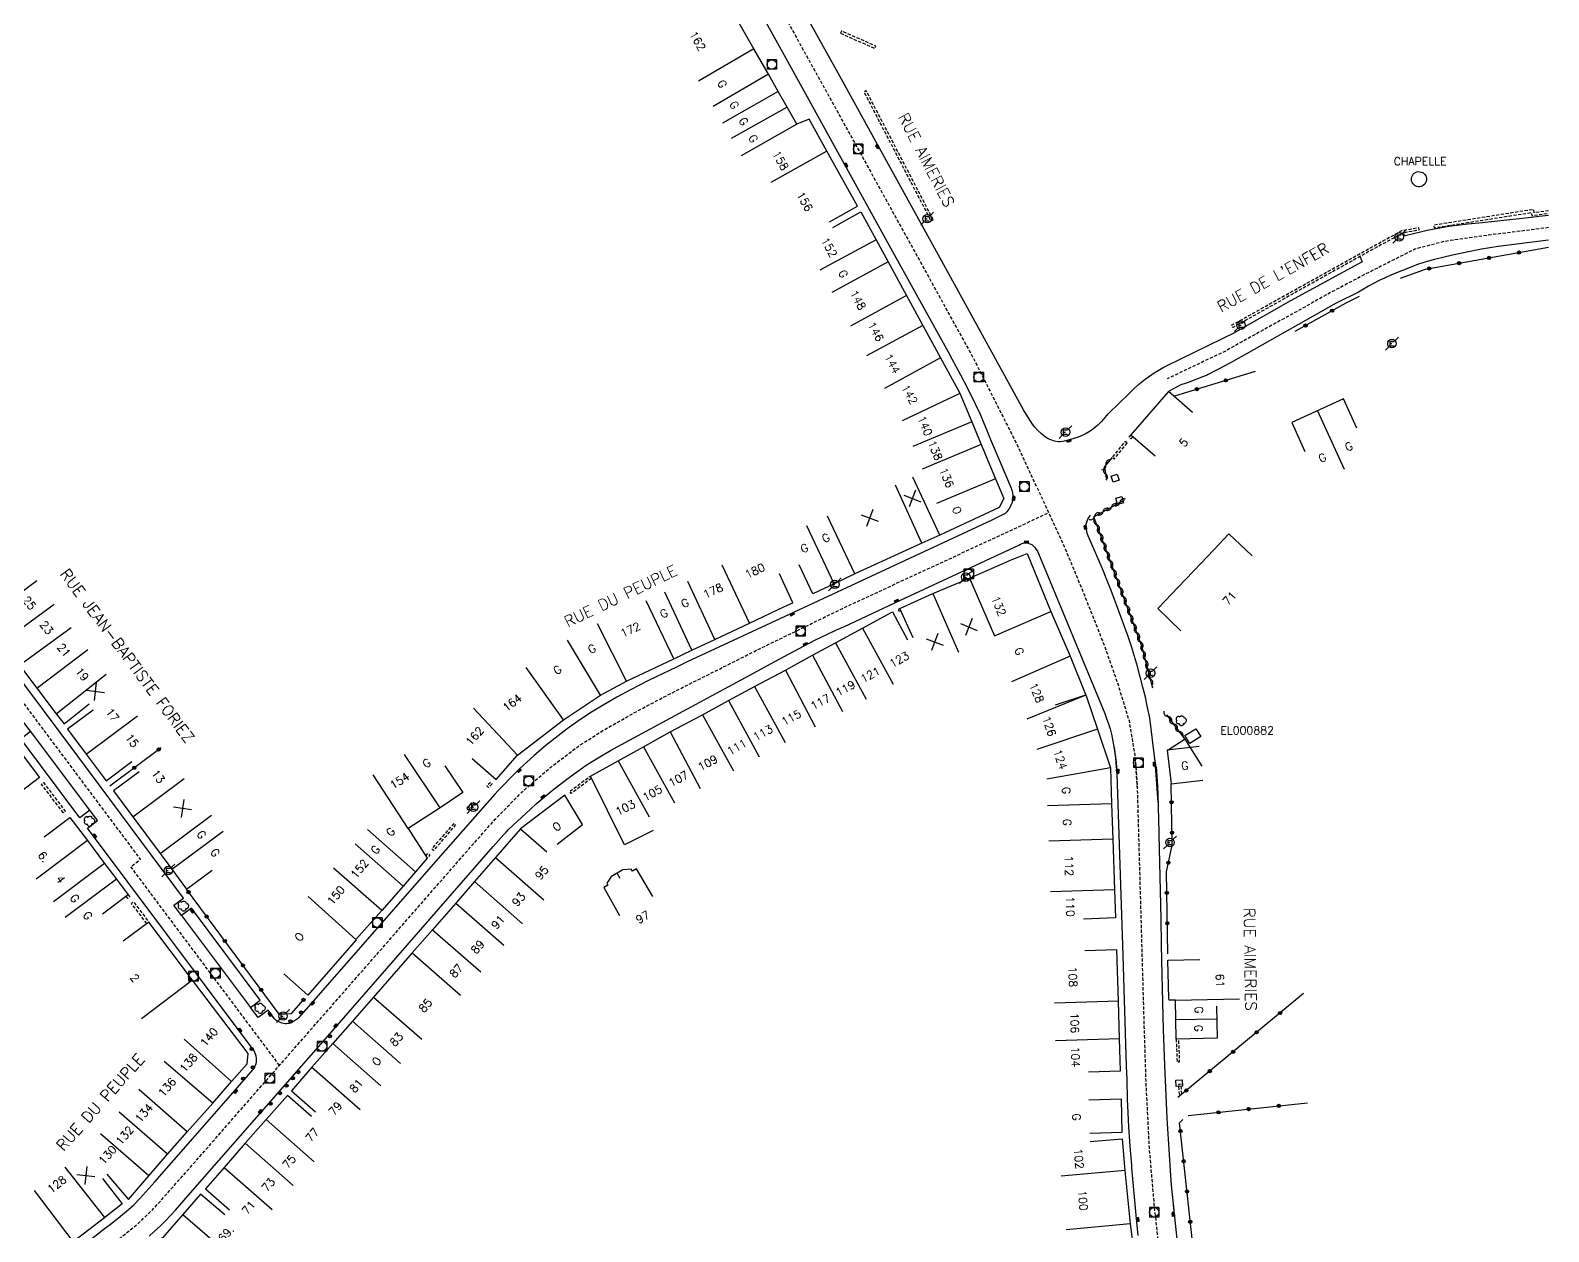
# Model space of a CAD drawing. Header units: millimetres. Extents: x 108000 to 109000, y 121000 to 122000.
# Drawn here: x 108762.9 to 109000, y 121273.5 to 121461.1 of the extents above; entities that cross this region are included whole.
import ezdxf
from ezdxf.enums import TextEntityAlignment as Align

# ---------------------------------------------------------------- set-up
doc = ezdxf.new("R2010")
doc.units = ezdxf.units.MM
doc.linetypes.add('DASHED', pattern=[0.75, 0.5, -0.25])
doc.layers.get('0').update_dxf_attribs({"linetype": 'CONTINUOUS'})
for name, color, linetype in [('W0001', 6, 'DASHED'), ('W0008', 7, 'CONTINUOUS'), ('W0100', 7, 'CONTINUOUS'), ('W0112', 1, 'DASHED'), ('W0300', 7, 'CONTINUOUS'), ('W0310', 3, 'CONTINUOUS'), ('W0322', 7, 'CONTINUOUS'), ('W0400', 7, 'CONTINUOUS'), ('W0420', 7, 'CONTINUOUS'), ('W0471', 7, 'CONTINUOUS'), ('W0984', 7, 'CONTINUOUS'), ('W0989', 7, 'CONTINUOUS'), ('W0991', 7, 'CONTINUOUS'), ('W1102', 7, 'CONTINUOUS')]:
    doc.layers.add(name, color=color, linetype=linetype)
doc.styles.get("Standard").update_dxf_attribs({"font": 'romans.shx', "width": 0.85})

# ---------------------------------------------------------------- blocks, each defined once
blk = doc.blocks.new('t310o')
at = {"color": 0, "linetype": 'Continuous'}
for centre, start, end in [((-0.5, 0.38), 216.8699, 323.1304), ((0.5, -0.37), 36.8699, 143.1303)]:
    blk.add_arc(centre, 0.625, start, end, dxfattribs=at)
blk = doc.blocks.new('T400')
for p, q in [((-0.15, 0.3), (0.15, 0.3)), ((-0.15, -0.25), (-0.15, 0.3)), ((-0.15, 0.15), (0.15, 0.15)), ((-0.15, 0), (0.15, 0)), ((0.15, 0.3), (0.15, -0.25)), ((-0.15, -0.15), (0.15, -0.15)), ((-0.15, -0.25), (-0.15, -0.3)), ((-0.15, -0.3), (0.15, -0.3)), ((0.15, -0.3), (0.15, -0.25))]:
    blk.add_line(p, q)
blk = doc.blocks.new('T420')
for p, q in [((0.75, 0.75), (-0.75, 0.75)), ((-0.75, 0.75), (-0.75, -0.75)), ((0.75, 0.75), (0.75, -0.75)), ((0.75, -0.75), (-0.75, -0.75))]:
    blk.add_line(p, q)
blk.add_ellipse((0, 0), major_axis=(-0.53, 0.53), ratio=1, start_param=3.926991, end_param=10.210176)
blk = doc.blocks.new('t112o')
at = {"color": 0, "linetype": 'Continuous'}
for p, q in [((-0.5, 0.5), (0.5, 0.5)), ((-0.5, -0.5), (-0.5, 0.5)), ((0.5, 0.5), (0.5, -0.5)), ((0.5, -0.5), (-0.5, -0.5))]:
    blk.add_line(p, q, dxfattribs=at)
blk = doc.blocks.new('T471')
for p, q in [((-0.333334, 0.333334), (-0.333334, -0.333334)), ((-0.333334, 0.333334), (0.333334, 0.333334)), ((-0.333334, 0), (0, 0)), ((0.500001, 0.500001), (1.000002, 1.000002)), ((-0.500001, -0.500001), (-1.000002, -1.000002)), ((-0.333334, -0.333334), (0.333334, -0.333334))]:
    blk.add_line(p, q)
blk.add_ellipse((0, 0), major_axis=(0.471405, 0.471405), ratio=1, start_param=5.4977871438, end_param=11.780972451)
blk = doc.blocks.new('T300')
for p, q in [((-0.8, 0.51), (-0.86, 0.34)), ((-0.86, 0.34), (-0.86, 0.17)), ((-0.86, 0.17), (-0.74, 0.06)), ((-0.69, 0.63), (-0.8, 0.51)), ((-0.8, -0.06), (-0.74, 0.06)), ((-0.74, 0.06), (-0.69, 0.11)), ((-0.57, 0.69), (-0.69, 0.63)), ((-0.46, 0.69), (-0.57, 0.69)), ((-0.29, 0.63), (-0.46, 0.69)), ((-0.29, 0.63), (-0.17, 0.74)), ((-0.23, 0.57), (-0.29, 0.63)), ((-0.17, 0.74), (-0.06, 0.8)), ((-0.06, 0.8), (0.06, 0.8)), ((0.06, 0.8), (0.23, 0.74)), ((0.23, 0.74), (0.34, 0.63)), ((0.34, 0.63), (0.4, 0.51)), ((0.46, 0.46), (0.34, 0.46)), ((0.4, 0.51), (0.4, 0.46)), ((0.57, 0.4), (0.46, 0.46)), ((0.57, 0.4), (0.69, 0.29)), ((0.69, 0.29), (0.74, 0.17)), ((0.74, 0.06), (0.69, -0.17)), ((0.74, 0.17), (0.74, 0.06)), ((-0.8, -0.17), (-0.8, -0.06)), ((-0.8, -0.23), (-0.8, -0.17)), ((-0.74, -0.34), (-0.8, -0.23)), ((-0.69, -0.4), (-0.74, -0.34)), ((-0.51, -0.46), (-0.69, -0.4)), ((-0.4, -0.46), (-0.51, -0.46)), ((-0.4, -0.46), (-0.34, -0.46)), ((-0.34, -0.46), (-0.34, -0.4)), ((-0.34, -0.51), (-0.34, -0.46)), ((-0.29, -0.63), (-0.34, -0.51)), ((-0.17, -0.74), (-0.29, -0.63)), ((-0.06, -0.8), (-0.17, -0.74)), ((0.06, -0.8), (-0.06, -0.8)), ((0.17, -0.74), (0.06, -0.8)), ((0.23, -0.69), (0.17, -0.74)), ((0.29, -0.46), (0.23, -0.46)), ((0.29, -0.63), (0.23, -0.69)), ((0.46, -0.4), (0.29, -0.46)), ((0.34, -0.51), (0.29, -0.63)), ((0.34, -0.51), (0.34, -0.46)), ((0.57, -0.34), (0.46, -0.4)), ((0.63, -0.29), (0.57, -0.34)), ((0.69, -0.17), (0.63, -0.29))]:
    blk.add_line(p, q)
blk = doc.blocks.new('t322o')
at = {"color": 0, "linetype": 'Continuous'}
for radius in [0.25, 0.15]:
    blk.add_circle((0, 0), radius, dxfattribs=at)
blk = doc.blocks.new('t991o')
at = {"color": 0, "linetype": 'Continuous'}
for p, q in [((-1, 1), (1, -1)), ((-1, -1), (1, 1))]:
    blk.add_line(p, q, dxfattribs=at)

msp = doc.modelspace()

# ---------------------------------------------------------------- linework, layer by layer
at = {"layer": 'W0001', "flags": 128}
for points in [[(108783.69, 121611.72), (108791.44, 121601.04), (108799.72, 121589.61), (108809.53, 121576.08), (108818.88, 121563.14), (108826.27, 121552.76), (108836.01, 121538.62), (108843.36, 121527.47), (108849.64, 121517.49), (108857.52, 121504.52), (108866.14, 121489.53), (108877.65, 121468.81), (108887.23, 121451.54), (108895.71, 121436.16), (108903.72, 121421.64), (108910.05, 121410.14), (108916.91, 121396.6), (108924.14, 121381.01), (108926.54, 121375.3), (108929.19, 121368.69), (108930.6, 121365.09), (108932.71, 121359.11), (108934.47, 121353.34), (108935.39, 121347.83), (108935.79, 121342.81)], [(108801.81, 121299.5), (108778.59, 121330.52), (108780.11, 121331.68), (108756.39, 121363.39), (108754.85, 121362.25), (108736.66, 121386.54), (108731.03, 121394.93), (108725.16, 121402.75), (108698.84, 121453.66), (108700.55, 121454.53), (108686.04, 121482.71)], [(109000, 121430.33), (108997.85, 121430.06), (108989.57, 121429.02), (108983.68, 121428.16), (108979.13, 121426.98), (108971.39, 121423.08), (108966.06, 121420.24), (108959.75, 121416.73), (108949.52, 121411.05), (108940.42, 121406.72)], [(108769.67, 121266.86), (108776.76, 121272.4), (108779.84, 121274.89), (108781.99, 121276.95), (108786.06, 121281.51), (108790.79, 121286.9), (108798.13, 121295.3), (108809.85, 121308.66), (108830.54, 121332.32), (108835.49, 121337.94), (108839.7, 121342.22), (108844.09, 121346.01), (108848.69, 121349.5), (108852.54, 121351.93), (108858, 121355.01), (108863.57, 121357.92), (108876.65, 121364.49), (108889.62, 121370.81), (108921.92, 121385.8)], [(108936.27, 121116.5), (108952.68, 121134.19), (108954.92, 121138.1), (108956.13, 121141.97), (108956.52, 121146.84), (108956.11, 121151.29), (108948.17, 121205.93), (108945.52, 121224.03), (108942.52, 121244.59), (108939.64, 121266.53), (108938.42, 121277.76), (108937.66, 121286.62), (108937.16, 121296.33), (108936.86, 121305.47), (108935.81, 121342.5), (108935.45, 121347.64)]]:
    msp.add_lwpolyline(points, dxfattribs=at)
at = {"layer": 'W0008', "flags": 128}
for points in [[(108931.23, 121401.31), (108930.72, 121400.66), (108930.18, 121400.04), (108929.59, 121399.47), (108928.96, 121398.94), (108928.39, 121398.53), (108927.79, 121398.17), (108927.17, 121397.87), (108926.52, 121397.61), (108925.32, 121397.24), (108924.11, 121396.92), (108923.76, 121396.87), (108923.41, 121396.89), (108922.83, 121396.99), (108922.26, 121397.17), (108921.82, 121397.37), (108921.41, 121397.63), (108920.78, 121398.14), (108920.19, 121398.69), (108919.78, 121399.15), (108919.41, 121399.64), (108918.42, 121401.19), (108918.01, 121401.88), (108907.23, 121421.48), (108894.93, 121443.78), (108889.55, 121453.53), (108868.61, 121491.26)], [(108867.99, 121480.08), (108880.88, 121456.82), (108897.81, 121426.16), (108906.21, 121410.94), (108906.79, 121409.86), (108908.15, 121407.33), (108909.28, 121405.15), (108910.44, 121402.81), (108911.2, 121401.18), (108911.69, 121400.07), (108912.31, 121398.55), (108912.85, 121397.23), (108915.97, 121389.91), (108916.08, 121389.63), (108916.16, 121389.34), (108916.26, 121388.9), (108916.33, 121388.45), (108916.35, 121388.1), (108916.31, 121387.75), (108916.17, 121387.29), (108915.98, 121386.85), (108915.7, 121386.38), (108915.37, 121385.95), (108915.12, 121385.71), (108914.82, 121385.52), (108913.88, 121385.05), (108913.05, 121384.66), (108910.72, 121383.57), (108881.4, 121369.9), (108865.47, 121362.5), (108863.79, 121361.71), (108859.43, 121359.61), (108858.01, 121358.9), (108856.61, 121358.16), (108854.48, 121356.98), (108852.37, 121355.76), (108850.52, 121354.64), (108848.72, 121353.44), (108846.75, 121352.04), (108844.84, 121350.58), (108843.16, 121349.23), (108841.52, 121347.85), (108840.42, 121346.87), (108839.35, 121345.86), (108837.98, 121344.5), (108836.62, 121343.12), (108836.02, 121342.5), (108835.45, 121341.86), (108826.56, 121331.78), (108807.06, 121309.52), (108804.75, 121306.92), (108804.62, 121306.78), (108804.47, 121306.66), (108804.16, 121306.45), (108803.84, 121306.24), (108803.67, 121306.16), (108803.49, 121306.09), (108803.31, 121306.04), (108803.12, 121306.01), (108802.9, 121306), (108802.67, 121306), (108802.45, 121306.03), (108802.24, 121306.08), (108801.82, 121306.22), (108801.43, 121306.41), (108801.21, 121306.56), (108801.04, 121306.75), (108800.04, 121308.11), (108798.49, 121306.96), (108797.3, 121308.55), (108798.8, 121309.69), (108788.06, 121324.04), (108786.51, 121322.89), (108785.33, 121324.5), (108786.84, 121325.63), (108770.32, 121347.77), (108751.1, 121373.46)], [(109000, 121432.24), (108998.49, 121432.07), (108997.31, 121431.94), (108989.63, 121431.09), (108989.12, 121431.03), (108987.36, 121430.85), (108986.13, 121430.71), (108984.81, 121430.56), (108984.7, 121430.54), (108981.84, 121430.03), (108981.02, 121429.87), (108980.2, 121429.69), (108977.59, 121429.03), (108977.24, 121429.49)], [(109000, 121428.4), (108992.12, 121427.37), (108990.81, 121427.18), (108989.5, 121426.95), (108987.24, 121426.51), (108984.99, 121426.04), (108983.49, 121425.69), (108981.99, 121425.31), (108980.68, 121424.93), (108979.38, 121424.51), (108978.88, 121424.33), (108975.47, 121422.96), (108974.45, 121422.51), (108973.44, 121422.02), (108971.87, 121421.17), (108970.33, 121420.27)], [(108970.49, 121425.81), (108970.9, 121424.99), (108959.69, 121418.88), (108951.09, 121414.02)], [(108970.29, 121420.25), (108966.82, 121418.55), (108952.82, 121410.61), (108950.69, 121409.43), (108949.41, 121408.75), (108946.75, 121407.35), (108946.56, 121407.25), (108946.12, 121407.06), (108943.73, 121406.14), (108943.42, 121406.03), (108942.54, 121405.77), (108940.62, 121404.73)], [(108931.25, 121401.28), (108934.51, 121404.43), (108935.22, 121405.15), (108935.95, 121405.84), (108936.45, 121406.27), (108936.98, 121406.66), (108938.57, 121407.78), (108938.74, 121407.89), (108939.78, 121408.48), (108940.42, 121408.8), (108951.09, 121414)], [(108939.01, 121340.6), (108938.58, 121346.94), (108938.16, 121350.35), (108937.71, 121353.76), (108937.37, 121355.37), (108937.02, 121356.98), (108936.64, 121358.58), (108936.23, 121360.18), (108935.8, 121361.77), (108935.34, 121363.35), (108934.86, 121364.93), (108934.36, 121366.49), (108934.36, 121366.49), (108932.89, 121370.42), (108931.66, 121373.66), (108931, 121375.35), (108930.32, 121377.03), (108927.95, 121382.56), (108927.75, 121383.84), (108928.04, 121384.78), (108928.44, 121385.44)], [(108781.44, 121272.81), (108782.31, 121273.58), (108783.16, 121274.38), (108783.99, 121275.21), (108784.79, 121276.04), (108785.57, 121276.9), (108787.61, 121279.23), (108789, 121280.82), (108798.64, 121291.84), (108810.09, 121304.88), (108835.19, 121333.66), (108835.99, 121334.62), (108836.82, 121335.56), (108837.18, 121335.94), (108837.55, 121336.31), (108840.98, 121339.53), (108841.88, 121340.34), (108843.12, 121341.38), (108844.37, 121342.41), (108845.51, 121343.3), (108846.66, 121344.17), (108848.18, 121345.28), (108849.72, 121346.36), (108850.62, 121346.95), (108851.55, 121347.51), (108853.51, 121348.65), (108854.56, 121349.23), (108876.48, 121361.13), (108878.46, 121362.2), (108882.09, 121364.15), (108883.75, 121365.03), (108885.41, 121365.89), (108886.39, 121366.38), (108887.39, 121366.86), (108888.79, 121367.5), (108890.02, 121368.06), (108898.76, 121372.15), (108917.25, 121380.73), (108917.51, 121380.9), (108917.79, 121381.02), (108918.09, 121381.09), (108918.4, 121381.1), (108918.71, 121381.06), (108919, 121380.97), (108919.27, 121380.82), (108919.51, 121380.63), (108919.76, 121380.37), (108919.98, 121380.09), (108920.16, 121379.78), (108920.32, 121379.46), (108930.68, 121354.45), (108930.98, 121353.66), (108931.26, 121352.86), (108931.52, 121352.05), (108931.76, 121351.23), (108931.87, 121350.39), (108932.06, 121349.57), (108932.33, 121347.9), (108932.45, 121346.89), (108932.57, 121345.03)], [(108767.96, 121268.9), (108774.66, 121274.12), (108775.35, 121274.66), (108776.98, 121275.94), (108778.24, 121276.97), (108779.05, 121277.71), (108779.99, 121278.69), (108782.35, 121281.33), (108794.57, 121295.24), (108797.64, 121298.81), (108797.83, 121299.06), (108797.98, 121299.33), (108798.11, 121299.65), (108798.19, 121299.99), (108798.23, 121300.29), (108798.22, 121300.6), (108798.16, 121300.93), (108798.06, 121301.24), (108797.83, 121301.78), (108797.73, 121301.94), (108796.61, 121303.42), (108771.84, 121336.54), (108773.39, 121337.72), (108772.2, 121339.34), (108770.6, 121338.17), (108761.41, 121350.52), (108762.92, 121351.67), (108761.69, 121353.31)], [(108772.2, 121339.34), (108762.92, 121351.67)], [(108935.91, 121272.95), (108935.6, 121276.08), (108934.92, 121283.51), (108934.89, 121283.89), (108934.65, 121286.9), (108934.45, 121289.91), (108934.34, 121292.08), (108934.25, 121294.24), (108934.17, 121297.26), (108934.1, 121299.36), (108933.54, 121316.66), (108932.6, 121345.04), (108932.6, 121345.1), (108932.49, 121346.76), (108932.4, 121347.64), (108932.2, 121349.13)], [(108938.7, 121346.16), (108938.91, 121343.09), (108938.97, 121341.83), (108939.14, 121335.87), (108939.14, 121335.57), (108939.44, 121322.39), (108939.51, 121318.32), (108939.61, 121313.65), (108939.82, 121305.11), (108940.01, 121299.55), (108940.37, 121291.25), (108940.42, 121290.43), (108940.93, 121282.27), (108941.06, 121280.76), (108941.48, 121276.9)], [(108786.51, 121322.89), (108797.3, 121308.55)], [(108954.09, 121186.08), (108953.52, 121190.11), (108947.46, 121231.35), (108945.26, 121246.42), (108944.84, 121249.35), (108944.01, 121255.47), (108943.99, 121255.66), (108942.72, 121265.82), (108942.23, 121269.98), (108941.4, 121277.7)]]:
    msp.add_lwpolyline(points, dxfattribs=at)
at = {"layer": 'W0100', "flags": 128}
for points in [[(108887.71, 121431.25), (108892.08, 121433.69), (108887.28, 121442.26), (108884.52, 121447.3), (108882.58, 121446.48), (108881.07, 121449.14), (108879.69, 121451.59), (108878.16, 121454.29), (108875.86, 121458.24), (108870.51, 121467.67), (108866.16, 121465.2)], [(108888.2, 121430.38), (108892.57, 121432.81), (108895, 121428.45), (108896.86, 121424.99), (108899.74, 121419.71), (108902.27, 121415.04), (108905.04, 121410), (108908.05, 121404.48), (108909.92, 121400.02), (108911.4, 121396.48), (108913.64, 121391.12), (108914.93, 121388.03), (108914.2, 121386.61), (108904.93, 121382.3), (108902.13, 121381.03), (108891.65, 121376.25), (108888.42, 121374.72), (108885.09, 121373.15), (108882.96, 121377.68)], [(108944.4, 121401.45), (108940.62, 121404.73), (108934.78, 121397.97), (108938.56, 121394.7)], [(108970.05, 121399.02), (108967.99, 121403.57), (108959.88, 121399.91), (108961.94, 121395.35)], [(108741, 121397.56), (108737, 121394.56), (108740.12, 121390.41), (108742.9, 121386.65), (108745.42, 121383.25), (108747.4, 121380.65), (108750.42, 121376.57), (108753.23, 121372.8), (108755.87, 121369.25), (108758.56, 121365.6), (108761.21, 121361.99), (108763.93, 121358.41), (108766.93, 121354.38), (108768.16, 121352.82), (108772.08, 121355.94)], [(108942.54, 121367.37), (108938.98, 121370.87), (108940.18, 121372.09), (108942.11, 121374.14), (108944.53, 121376.7), (108945.72, 121377.91), (108947.66, 121379.96), (108950.08, 121382.52), (108953.71, 121379.09)], [(108900.74, 121366.29), (108898.68, 121370.85), (108903.82, 121373.17), (108909.56, 121375.61), (108915.98, 121378.39), (108918.54, 121379.43), (108922.27, 121370.4), (108925.29, 121363.38), (108927.75, 121357.34)], [(108831.87, 121347.43), (108835.62, 121344.12), (108838.99, 121347.95), (108846.14, 121353.48), (108851.95, 121357.31), (108856, 121359.52), (108863.37, 121363.01), (108866.18, 121364.32), (108869.78, 121366), (108875.2, 121368.56), (108880.67, 121371.14), (108881.95, 121371.73), (108879.88, 121376.28)], [(108860.16, 121336.19), (108855.68, 121333.96), (108850.35, 121344.68), (108854.7, 121347.07), (108858.64, 121349.24), (108862.83, 121351.57), (108867.86, 121354.23), (108871.93, 121356.48), (108876.01, 121358.69), (108880.81, 121361.23), (108885.04, 121363.58), (108888.62, 121365.48), (108892.85, 121367.8), (108897.52, 121370.33), (108899.9, 121365.94)], [(108748.89, 121356.69), (108752.88, 121359.7), (108754.85, 121357.1), (108756.61, 121354.75), (108758.48, 121352.21), (108761.31, 121348.45), (108764.34, 121344.47), (108760.37, 121341.44)], [(108923.01, 121355.78), (108927.75, 121357.37), (108929.55, 121352), (108931.59, 121345.94), (108931.73, 121340.35), (108931.94, 121334.83), (108932.18, 121326.89), (108932.35, 121322.52), (108927.36, 121322.33)], [(108772.72, 121354.99), (108768.71, 121352.01), (108771.62, 121348.11), (108774.73, 121343.95), (108778.73, 121346.95)], [(108945.92, 121346.2), (108943.23, 121350.42), (108940.6, 121348.74), (108940.42, 121348.72), (108941.03, 121343.45), (108945.99, 121344.02)], [(108945.4, 121349.3), (108940.44, 121348.72), (108941.05, 121343.46), (108946.01, 121344.03)], [(108779.91, 121345.35), (108775.9, 121342.36), (108778.9, 121338.33), (108783.15, 121332.59), (108784.98, 121330.12), (108787.28, 121327), (108791.3, 121329.97)], [(108827.63, 121346.26), (108830.42, 121342.11), (108826.9, 121339.74), (108821.92, 121336.49), (108824.88, 121331.88), (108823.04, 121329.73), (108821.12, 121327.48), (108817.77, 121323.67), (108813.75, 121319.18), (108813.79, 121319.09), (108806.21, 121310.47), (108802.46, 121313.77)], [(108845.16, 121334.06), (108849.13, 121337.09), (108846.37, 121341.7), (108839.45, 121336.43), (108835.54, 121331.94), (108832.27, 121328.22), (108829.32, 121324.85), (108825.72, 121320.68), (108822.54, 121317.06), (108816.49, 121310.15), (108813.2, 121306.42), (108810.12, 121302.9), (108806.87, 121299.2), (108803.66, 121295.53), (108807.42, 121292.24)], [(108765.08, 121335.2), (108769.07, 121338.22), (108771.8, 121334.6), (108774.49, 121331.02), (108776.33, 121328.58), (108778.18, 121326.15), (108774.19, 121323.13)], [(108860.1, 121325.89), (108857.55, 121330.2), (108856.92, 121329.82), (108856.74, 121330.12), (108855.42, 121330.03), (108853.83, 121329.11), (108853.67, 121329.02), (108852.93, 121327.93), (108853.1, 121327.62), (108852.45, 121327.26), (108854.9, 121322.9)], [(108774.84, 121282.51), (108778.24, 121278.56), (108781.41, 121282.26), (108784.32, 121285.62), (108787.39, 121289.13), (108791.39, 121293.59), (108794.31, 121296.98), (108796.77, 121299.75), (108796.9, 121301.37), (108788.22, 121312.81), (108781.41, 121321.88), (108777.41, 121318.88)], [(108928.12, 121298.47), (108933.12, 121298.62), (108932.97, 121303.65), (108932.83, 121309.53), (108932.57, 121317.52), (108927.58, 121317.36)], [(108948.14, 121308.72), (108948.23, 121303.72), (108941.84, 121303.61), (108941.78, 121306.67), (108941.73, 121309.7), (108940.73, 121309.68), (108940.67, 121309.93), (108940.54, 121315.94), (108945.54, 121316.05)], [(108806.78, 121291.5), (108803.04, 121294.81), (108799.72, 121291.05), (108796.44, 121287.32), (108793.15, 121283.56), (108790.23, 121280.19), (108794.02, 121276.92)], [(108928.22, 121294.11), (108933.22, 121294.25), (108933.36, 121288.99), (108928.37, 121288.85)], [(108928.41, 121287.59), (108933.39, 121288.03), (108933.84, 121283.06), (108934.63, 121274.74), (108935.36, 121269.07), (108936.15, 121262.78), (108936.73, 121258.12), (108937.78, 121250.13), (108937.05, 121244.46), (108938.68, 121244.27), (108938.95, 121242.16), (108939.63, 121236.86), (108939.34, 121236.81), (108919.97, 121239.1)], [(108774.16, 121281.81), (108777.25, 121277.89), (108774.52, 121275.73)], [(108793.28, 121276.13), (108789.49, 121279.4), (108786.72, 121276.18), (108783.53, 121272.57), (108779.9, 121269.72), (108773.94, 121265.09)], [(108755.87, 121272.98), (108761.03, 121267.22), (108763.17, 121267.09), (108769.6, 121271.99), (108774.5, 121275.76)]]:
    msp.add_lwpolyline(points, dxfattribs=at)
for points in [[(108979.43, 121439.04), (108979.43, 121439.04), (108979.66, 121439.08), (108979.89, 121439.07), (108980.11, 121439.02), (108980.33, 121438.93), (108980.52, 121438.8), (108980.68, 121438.63), (108980.8, 121438.44), (108980.89, 121438.22), (108980.93, 121437.99), (108980.92, 121437.76), (108980.87, 121437.53), (108980.78, 121437.32), (108980.65, 121437.13), (108980.48, 121436.97), (108980.29, 121436.84), (108980.07, 121436.76), (108979.84, 121436.72), (108979.61, 121436.72), (108979.38, 121436.77), (108979.17, 121436.87), (108978.98, 121437), (108978.82, 121437.17), (108978.69, 121437.36), (108978.61, 121437.58), (108978.57, 121437.81), (108978.57, 121438.04), (108978.62, 121438.26), (108978.72, 121438.48), (108978.85, 121438.67), (108979.02, 121438.83), (108979.21, 121438.95)], [(108945.7, 121350.85), (108943.97, 121349.75), (108943.21, 121351.01), (108944.92, 121352.08)]]:
    msp.add_lwpolyline(points, close=True, dxfattribs=at)
at = {"layer": 'W0112', "flags": 128}
for points in [[(108889.41, 121460.68), (108894.77, 121458.33), (108894.93, 121458.7), (108889.57, 121461.04)], [(108903.89, 121431.57), (108893.44, 121451.7), (108893.08, 121451.52), (108903.54, 121431.38)], [(108979.68, 121430.34), (108979.75, 121429.94), (108977.24, 121429.49), (108970.49, 121425.81), (108950.67, 121414.73), (108950.48, 121415.08), (108970.3, 121426.16), (108977.1, 121429.88)], [(108934.16, 121396.68), (108933.85, 121396.93), (108931.82, 121394.45), (108932.13, 121394.19)], [(108768.04, 121338.94), (108764.62, 121343.43), (108764.94, 121343.67), (108768.36, 121339.18)], [(108835.02, 121343.45), (108834.46, 121342.89), (108834.18, 121343.17), (108834.74, 121343.73)], [(108831.04, 121339.59), (108831.97, 121340.65), (108832.27, 121340.38), (108831.34, 121339.33)], [(108825.58, 121333.32), (108825.88, 121333.06), (108829.31, 121337.01), (108829.01, 121337.27)], [(108942.7, 121295.03), (108942.6, 121296.54), (108942.2, 121296.51), (108942.3, 121295)]]:
    msp.add_lwpolyline(points, close=True, dxfattribs=at)
for points in [[(109000, 121432.96), (108997.72, 121432.67), (108997.67, 121433.17), (108982.07, 121430.71), (108982.14, 121430.31), (108997.31, 121432.7), (108997.36, 121432.22), (109000, 121432.56)], [(108934.78, 121397.97), (108934.46, 121397.59), (108934.77, 121397.34), (108935.08, 121397.71)], [(108898.84, 121370.48), (108898.6, 121370.36), (108898.42, 121370.72), (108898.68, 121370.85)], [(108850.53, 121344.32), (108847.33, 121341.94), (108847.09, 121342.26), (108850.35, 121344.68)], [(108824.65, 121332.23), (108824.98, 121332.62), (108825.28, 121332.36), (108824.88, 121331.88)], [(108778.18, 121326.15), (108778.43, 121325.82), (108778.11, 121325.57), (108777.86, 121325.91)], [(108781.09, 121321.64), (108778.69, 121324.79), (108779.01, 121325.04), (108781.41, 121321.88)], [(108941.84, 121303.61), (108941.98, 121300.05), (108942.38, 121300.07), (108942.24, 121303.63)]]:
    msp.add_lwpolyline(points, dxfattribs=at)
at = {"layer": 'W0310', "flags": 128}
for points in [[(108931.82, 121394.45), (108930.62, 121393.02), (108930.88, 121391.2)], [(108938.21, 121358.4), (108936.49, 121364.95), (108928.97, 121385.18), (108933.78, 121387.83)], [(108943.23, 121350.42), (108940.37, 121354.22)]]:
    msp.add_lwpolyline(points, dxfattribs=at)
at = {"layer": 'W0322', "flags": 128}
for points in [[(108976.85, 121422.42), (108980.77, 121423.85), (109000, 121427.27)], [(108970.39, 121419.57), (108968.33, 121418.55), (108960.35, 121414.09)], [(108954.15, 121407.88), (108941.59, 121404.03)], [(108775.33, 121343.14), (108783.34, 121349.14)], [(108940.54, 121316.94), (108940.31, 121329.74), (108941.23, 121333.89), (108941.04, 121343.46)], [(108801.77, 121307.49), (108787.28, 121327)], [(108801.77, 121307.51), (108803.66, 121307.58), (108805.57, 121309.74)], [(108961.72, 121310.71), (108942.09, 121294.47)], [(108943.71, 121291.66), (108962.33, 121293.65)], [(108954.16, 121262.65), (108946.88, 121256.69), (108945.83, 121257.27), (108944.26, 121272.9), (108942.37, 121290.51), (108942.87, 121291.06)]]:
    msp.add_lwpolyline(points, dxfattribs=at)
at = {"layer": 'W1102'}
msp.add_line((108769.6, 121271.99), (108763.54, 121279.94), dxfattribs=at)
at = {"layer": 'W1102', "flags": 128}
for points in [[(108875.86, 121458.24), (108867.22, 121453.21)], [(108878.16, 121454.29), (108869.51, 121449.27)], [(108879.69, 121451.59), (108870.99, 121446.66)], [(108881.07, 121449.14), (108872.36, 121444.23)], [(108882.58, 121446.48), (108873.89, 121441.54)], [(108887.28, 121442.26), (108878.55, 121437.38)], [(108895, 121428.45), (108886.2, 121423.71)], [(108896.86, 121424.99), (108888.08, 121420.21)], [(108899.74, 121419.71), (108890.96, 121414.92)], [(108902.27, 121415.04), (108893.47, 121410.29)], [(108905.04, 121410), (108896.27, 121405.21)], [(108908.06, 121404.45), (108899.03, 121400.14)], [(108909.92, 121400.02), (108900.7, 121396.16)], [(108963.93, 121401.74), (108968.05, 121392.63)], [(108911.4, 121396.48), (108902.18, 121392.62)], [(108902.13, 121381.03), (108897.98, 121390.13)], [(108904.93, 121382.3), (108900.71, 121391.37)], [(108913.64, 121391.12), (108904.42, 121387.27)], [(108891.65, 121376.25), (108887.37, 121385.28)], [(108888.42, 121374.72), (108884.14, 121383.75)], [(108875.2, 121368.56), (108870.94, 121377.61)], [(108755.87, 121369.25), (108763.89, 121375.23)], [(108869.78, 121366), (108865.57, 121375.07)], [(108909.56, 121375.61), (108913.44, 121366.59), (108922.27, 121370.4)], [(108758.56, 121365.6), (108766.61, 121371.54)], [(108863.37, 121363.01), (108859.09, 121372.05)], [(108866.18, 121364.32), (108861.96, 121373.39)], [(108903.82, 121373.17), (108907.83, 121364.01)], [(108761.21, 121361.99), (108769.28, 121367.9)], [(108856, 121359.52), (108851.46, 121368.43)], [(108892.85, 121367.8), (108897.66, 121359.03)], [(108763.93, 121358.41), (108771.89, 121364.47)], [(108851.95, 121357.31), (108846.79, 121365.89)], [(108888.62, 121365.48), (108893.43, 121356.71)], [(108846.14, 121353.48), (108840.32, 121361.62)], [(108885.04, 121363.58), (108889.73, 121354.75)], [(108925.29, 121363.38), (108916.1, 121359.42)], [(108766.93, 121354.38), (108774.75, 121360.6)], [(108880.81, 121361.23), (108885.48, 121352.38)], [(108876.01, 121358.69), (108880.78, 121349.91)], [(108927.75, 121357.34), (108918.5, 121353.56)], [(108832.12, 121355.28), (108838.99, 121347.95)], [(108871.93, 121356.48), (108876.7, 121347.69)], [(108771.62, 121348.11), (108779.64, 121354.08)], [(108867.86, 121354.23), (108872.69, 121345.48)], [(108862.83, 121351.57), (108867.52, 121342.73)], [(108929.55, 121352), (108920.07, 121348.82)], [(108826.9, 121339.74), (108821.33, 121348.04)], [(108858.64, 121349.24), (108863.49, 121340.5)], [(108854.7, 121347.07), (108859.55, 121338.31)], [(108931.59, 121345.94), (108921.63, 121344.18)], [(108778.9, 121338.33), (108786.92, 121344.3)], [(108821.92, 121336.49), (108816.45, 121344.85)], [(108931.73, 121340.35), (108921.73, 121340.04)], [(108783.15, 121332.59), (108791.18, 121338.55)], [(108784.98, 121330.12), (108793.02, 121336.06)], [(108823.04, 121329.73), (108815.53, 121336.33)], [(108839.45, 121336.43), (108843.56, 121332.85)], [(108771.8, 121334.6), (108763.81, 121328.6)], [(108821.12, 121327.48), (108813.61, 121334.09)], [(108931.94, 121334.83), (108921.94, 121334.51)], [(108774.49, 121331.02), (108766.49, 121325.02)], [(108835.54, 121331.94), (108843.08, 121325.37)], [(108776.33, 121328.58), (108768.34, 121322.57)], [(108817.77, 121323.67), (108810.26, 121330.27)], [(108855.02, 121328.7), (108854.54, 121329.53)], [(108832.27, 121328.22), (108839.78, 121321.62)], [(108932.18, 121326.89), (108922.19, 121326.58)], [(108813.75, 121319.18), (108806.3, 121325.85)], [(108829.32, 121324.85), (108836.85, 121318.27)], [(108825.72, 121320.68), (108833.26, 121314.11)], [(108822.54, 121317.06), (108830.06, 121310.47)], [(108788.22, 121312.81), (108780.25, 121306.77)], [(108816.49, 121310.15), (108824.02, 121303.57)], [(108932.83, 121309.53), (108922.84, 121309.21)], [(108941.73, 121309.7), (108951.73, 121309.87)], [(108813.2, 121306.42), (108820.71, 121299.81)], [(108941.78, 121306.67), (108948.18, 121306.78)], [(108794.31, 121296.98), (108786.94, 121303.6)], [(108810.12, 121302.9), (108817.64, 121296.31)], [(108932.97, 121303.65), (108922.98, 121303.33)], [(108791.39, 121293.59), (108783.81, 121300.1)], [(108806.87, 121299.2), (108814.38, 121292.6)], [(108787.39, 121289.13), (108779.86, 121295.71)], [(108784.32, 121285.62), (108776.78, 121292.18)], [(108799.72, 121291.05), (108807.21, 121284.43)], [(108781.41, 121282.26), (108773.86, 121288.82)], [(108796.44, 121287.32), (108803.96, 121280.73)], [(108774.52, 121275.73), (108768.33, 121283.59)], [(108793.15, 121283.56), (108800.67, 121276.98)], [(108933.84, 121283.06), (108923.88, 121282.17)], [(108786.72, 121276.18), (108794.29, 121269.65)], [(108934.63, 121274.74), (108924.67, 121273.79)]]:
    msp.add_lwpolyline(points, dxfattribs=at)

# ---------------------------------------------------------------- block references
at = {"layer": 'W0112'}
for p, rotation in [((108932.32, 121391.19), 288.0024998139785), ((108933.01, 121387.73), 284.9388053001584), ((108942.3, 121296.73), 272.8203652387219)]:
    msp.add_blockref('t112o', p, dxfattribs=dict(at, rotation=rotation))
at = {"layer": 'W0300'}
for p in [(108942.67, 121353.31), (108772.17, 121337.6), (108786.84, 121324.36), (108798.81, 121308.39)]:
    msp.add_blockref('T300', p, dxfattribs=at)
at = {"layer": 'W0310'}
for p, rotation in [((108930.85, 121393.3), 230.0552999219908), ((108930.78, 121391.9), 278.2045276501346), ((108933.04, 121387.43), 28.91608163522498), ((108929.1, 121385.25), 28.91608163522498), ((108930.42, 121385.97), 28.91608163522498), ((108931.73, 121386.7), 28.91608163522498), ((108929.44, 121383.91), 110.37993845407), ((108929.97, 121382.5), 110.37993845407), ((108930.49, 121381.1), 110.37993845407), ((108931.01, 121379.69), 110.37993845407), ((108931.53, 121378.29), 110.37993845407), ((108932.06, 121376.88), 110.37993845407), ((108932.58, 121375.47), 110.37993845407), ((108933.1, 121374.07), 110.37993845407), ((108933.62, 121372.66), 110.37993845407), ((108934.14, 121371.26), 110.37993845407), ((108934.67, 121369.85), 110.37993845407), ((108935.19, 121368.44), 110.37993845407), ((108935.71, 121367.04), 110.37993845407), ((108936.23, 121365.63), 110.37993845407), ((108936.68, 121364.2), 104.7335954589268), ((108937.07, 121362.75), 104.7335954589268), ((108937.45, 121361.3), 104.7335954589268), ((108937.83, 121359.85), 104.7335954589268), ((108940.52, 121354.01), 126.9735969454966), ((108941.42, 121352.81), 126.9735969454966), ((108942.33, 121351.62), 126.9735969454966)]:
    msp.add_blockref('t310o', p, dxfattribs=dict(at, rotation=rotation))
at = {"layer": 'W0322'}
for p, rotation in [((108990.7, 121425.61), 10.08068331551861), ((108995.37, 121426.44), 10.08068331551861), ((108981.34, 121423.95), 10.08068331551861), ((108986.02, 121424.78), 10.08068331551861), ((108966.19, 121417.36), 209.2423420212512), ((108962.04, 121415.04), 209.2423420212512), ((108949.61, 121406.49), 197.0406598901691), ((108945.07, 121405.1), 197.0406598901691), ((108782.93, 121348.83), 36.84923825180984), ((108779.13, 121345.98), 36.84923825180984), ((108941.1, 121340.59), 91.1300495180684), ((108941.19, 121335.84), 91.1300495180684), ((108940.62, 121331.16), 77.49849942142278), ((108787.61, 121326.56), 126.5854842269171), ((108940.37, 121326.44), 91.00440574230477), ((108790.44, 121322.74), 126.5854842269171), ((108940.45, 121321.69), 91.00440574230477), ((108793.27, 121318.93), 126.5854842269171), ((108796.1, 121315.12), 126.5854842269171), ((108798.94, 121311.3), 126.5854842269171), ((108805.56, 121309.72), 48.39458334542827), ((108805.18, 121307.74), 353.9059730947657), ((108958.06, 121307.68), 219.5965962231588), ((108803.54, 121306.38), 353.905973094774), ((108954.4, 121304.65), 219.5965962231588), ((108797.45, 121302.05), 353.9059730947731), ((108809.68, 121304.05), 353.9059730947731), ((108950.74, 121301.62), 219.5965962231588), ((108796.12, 121297.41), 353.9059730947731), ((108797.65, 121299.18), 353.9059730947731), ((108803.91, 121297.49), 353.9059730947657), ((108804.75, 121298.44), 353.905973094774), ((108947.08, 121298.6), 219.5965962231588), ((108801.88, 121295.15), 353.9059730947731), ((108802.91, 121296.33), 353.9059730947648), ((108943.42, 121295.57), 219.5965962231588), ((108800.42, 121293.51), 353.9059730947657), ((108953.15, 121292.67), 6.111100500963989), ((108957.87, 121293.17), 6.111100500963989), ((108948.43, 121292.16), 6.111100500963989), ((108942.51, 121289.24), 96.11110050092637), ((108943.01, 121284.52), 96.11110050092637), ((108943.52, 121279.8), 96.11110050092637), ((108944.03, 121275.07), 96.11110050092637)]:
    msp.add_blockref('t322o', p, dxfattribs=dict(at, rotation=rotation))
at = {"layer": 'W0400'}
for p, rotation in [((108895.21, 121442.96), 208.8966665222522), ((108890.27, 121440.12), 28.91188618406104), ((108925.1, 121397.03), 112.4430287585585), ((108916.47, 121388.03), 175.4678939189416), ((108927.65, 121383.5), 189.2191854884214), ((108918.47, 121381.22), 85.43316855818492), ((108898.18, 121372.04), 115.0287631235711), ((108881.86, 121369.95), 294.9847806408201), ((108883.91, 121365.28), 297.4846209391026), ((108839.24, 121345.54), 134.4169656961793), ((108932.7, 121345.45), 2.909613771605573), ((108932.73, 121345.46), 3.892371730891666), ((108938.45, 121346.55), 3.941218182616053), ((108842.95, 121341.43), 309.7663785850021), ((108772.94, 121335.32), 216.7903289849985), ((108788.2, 121323.6), 216.8151524611572), ((108806.97, 121309.2), 138.4639326883891), ((108800.32, 121307.48), 216.2909632565834), ((108795.62, 121305), 36.79032898500517), ((108810.59, 121305.68), 318.9083176878148), ((108794.96, 121295.46), 319.4458861600273), ((108798.82, 121292.27), 318.7192669667576), ((108941.4, 121276.22), 185.9748857392619), ((108935.82, 121275.41), 186.5506014746146)]:
    msp.add_blockref('T400', p, dxfattribs=dict(at, rotation=rotation))
at = {"layer": 'W0420'}
for p in [(108878.69, 121455.81), (108892.17, 121442.61), (108911, 121406.98), (108918.11, 121389.87), (108909.43, 121376.24), (108883.17, 121367.32), (108883.17, 121367.3), (108935.92, 121346.75), (108840.71, 121343.91), (108817.07, 121321.79), (108788.37, 121313.4), (108791.79, 121313.88), (108808.45, 121302.47), (108800.27, 121297.46), (108938.4, 121276.56)]:
    msp.add_blockref('T420', p, dxfattribs=at)
at = {"layer": 'W0471'}
for p in [(108902.95, 121431.73), (108976.66, 121428.9), (108951.96, 121415.11), (108975.53, 121412.22), (108924.54, 121398.4), (108908.98, 121375.75), (108888.54, 121374.62), (108937.83, 121360.75), (108832.1, 121339.83), (108940.87, 121334.3), (108784.44, 121329.94), (108802.36, 121307.2)]:
    msp.add_blockref('T471', p, dxfattribs=at)
at = {"layer": 'W0991'}
for p, rotation in [((108900.61, 121388.03), 294.4560106714601), ((108893.96, 121385), 294.5364800394619), ((108909.46, 121367.96), 292.9949759022177), ((108904.1, 121365.62), 294.3394526422635), ((108773.06, 121357.91), 38.50337161237857), ((108786.65, 121339.63), 216.4629893615136), ((108771.55, 121282.31), 308.2337382849142)]:
    msp.add_blockref('t991o', p, dxfattribs=dict(at, rotation=rotation))

# ---------------------------------------------------------------- texts
at = {"layer": 'W0984'}
for s, p in [('CHAPELLE', (108979.93, 121440.7)), ('EL000882', (108952.92, 121351.81))]:
    msp.add_text(s, height=1.25, dxfattribs=at).set_placement(p, align=Align.MIDDLE)
at = {"layer": 'W0989'}
for s, rotation, p in [('RUE AIMERIES', 297.4449, (108902.84, 121440.9)), ("RUE DE L'ENFER", 29.207, (108956.94, 121422.56)), ('RUE JEAN-BAPTISTE FORIEZ', 306.6903, (108778.04, 121363.46)), ('RUE DU PEUPLE', 25.6361, (108855.08, 121372.8)), ('RUE AIMERIES', 270.9793, (108953.4, 121316.06)), ('RUE DU PEUPLE', 48.3713, (108773.83, 121293.74))]:
    msp.add_text(s, height=1.75, rotation=rotation, dxfattribs=at).set_placement(p, align=Align.MIDDLE)
at = {"layer": 'W0991'}
for s, rotation, p in [('162', 299.6109, (108867.11, 121459.48)), ('G', 299.6109, (108870.94, 121452.78)), ('G', 299.6109, (108872.84, 121449.48)), ('G', 299.6109, (108874.29, 121446.92)), ('G', 299.6109, (108875.81, 121444.23)), ('158', 299.2319, (108880.05, 121440.81)), ('156', 299.6109, (108883.83, 121434.4)), ('152', 299.1141, (108887.66, 121427.25)), ('G', 299.1141, (108889.82, 121423.11)), ('148', 298.6059, (108892.15, 121419.02)), ('146', 298.6059, (108894.92, 121414.08)), ('144', 298.6059, (108897.51, 121409.08)), ('142', 298.6059, (108900.2, 121404.28)), ('140', 292.7416, (108902.6, 121399.38)), ('5', 49.1198, (108942.99, 121396.77)), ('138', 292.6969, (108904.21, 121395.55)), ('G', 24.3417, (108964.67, 121394.39)), ('G', 24.3417, (108968.8, 121396.15)), ('136', 292.7022, (108905.99, 121391.28)), ('O', 292.7022, (108907.59, 121386.19)), ('G', 25.1482, (108883.77, 121380.27)), ('G', 25.1482, (108887.13, 121381.87)), ('180', 25.3214, (108876.05, 121376.74)), ('178', 25.3214, (108869.51, 121373.61)), ('25', 308.5034, (108762.75, 121371.71)), ('G', 25.35, (108865.12, 121371.69)), ('132', 292.4055, (108914.14, 121371.25)), ('71', 46.495, (108950.17, 121372.45)), ('23', 308.5034, (108765.44, 121367.86)), ('G', 25.35, (108861.82, 121370.08)), ('172', 25.35, (108856.6, 121367.55)), ('21', 308.5034, (108768.14, 121364.35)), ('G', 28.6221, (108850.58, 121364.54)), ('123', 28.7048, (108898.58, 121362.89)), ('G', 293.2944, (108917.33, 121364.17)), ('G', 33.3833, (108845.2, 121361.25)), ('121', 28.7048, (108894.07, 121360.49)), ('19', 308.5034, (108770.98, 121360.58)), ('119', 28.8444, (108890.17, 121358.38)), ('164', 37.7372, (108838.13, 121356.13)), ('117', 28.8444, (108886.27, 121356.25)), ('128', 292.7341, (108920.05, 121357.68)), ('17', 306.8492, (108775.71, 121354.22)), ('115', 28.8444, (108881.73, 121353.8)), ('162', 48.5568, (108832.28, 121350.92)), ('113', 28.8444, (108877.3, 121351.43)), ('126', 288.4909, (108922.01, 121352.46)), ('15', 306.8492, (108778.78, 121350.22)), ('111', 28.8444, (108873.24, 121349.21)), ('109', 28.8444, (108868.68, 121346.74)), ('124', 288.4909, (108923.75, 121347.28)), ('13', 306.4645, (108782.87, 121344.63)), ('154', 33.1831, (108820.56, 121343.96)), ('G', 33.1831, (108824.79, 121346.7)), ('107', 28.8444, (108864.1, 121344.26)), ('G', 6.397, (108943.19, 121346.3)), ('105', 28.8444, (108860.03, 121342.02)), ('G', 271.4241, (108924.67, 121342.42)), ('103', 25.9908, (108855.82, 121339.74)), ('G', 271.4241, (108924.81, 121337.46)), ('G', 306.4645, (108789.62, 121335.53)), ('G', 49.5245, (108819.15, 121335.95)), ('O', 37.3198, (108845.11, 121336.8)), ('G', 306.4645, (108791.76, 121332.72)), ('G', 49.4618, (108816.78, 121333.17)), ('6.', 307.077, (108764.98, 121332.07)), ('152', 50.3635, (108814.31, 121330.2)), ('112', 271.4241, (108925.1, 121330.65)), ('4', 307.077, (108767.61, 121328.56)), ('95', 48.934, (108842.77, 121329.58)), ('G', 307.0083, (108769.83, 121325.58)), ('150', 50.3635, (108810.62, 121326.06)), ('93', 48.6665, (108839.16, 121325.42)), ('97', 29.2804, (108858.52, 121322.63)), ('110', 271.4241, (108925.28, 121324.3)), ('G', 307.0083, (108771.86, 121322.89)), ('91', 48.6665, (108835.93, 121321.87)), ('O', 50.3635, (108804.89, 121319.57)), ('89', 48.6665, (108832.76, 121317.99)), ('87', 48.6665, (108829.4, 121314.26)), ('108', 271.8421, (108925.7, 121313.31)), ('2', 306.8993, (108779.22, 121313.14)), ('61', 270.9793, (108948.68, 121312.75)), ('85', 48.8158, (108824.6, 121308.85)), ('106', 271.8421, (108925.99, 121306.11)), ('G', 270.9493, (108945.39, 121308.16)), ('140', 49.3303, (108790.79, 121303.91)), ('G', 270.9493, (108945.34, 121305.29)), ('83', 48.8158, (108820.07, 121303.55)), ('138', 49.3303, (108787.59, 121299.9)), ('O', 48.8158, (108816.96, 121300.12)), ('104', 271.8421, (108926.11, 121300.82)), ('136', 49.0005, (108784.24, 121296.08)), ('81', 48.8158, (108813.79, 121296.3)), ('134', 49.0005, (108780.64, 121292.05)), ('79', 48.8158, (108810.53, 121292.75)), ('G', 271.6154, (108926.29, 121291.42)), ('132', 49.0005, (108777.61, 121288.56)), ('77', 48.786, (108806.92, 121288.63)), ('130', 49.0005, (108774.95, 121285.5)), ('102', 275.1161, (108926.64, 121284.91)), ('75', 48.786, (108803.32, 121284.46)), ('128', 37.5864, (108767.03, 121280.93)), ('73', 48.786, (108800.07, 121280.84)), ('100', 275.1161, (108927.28, 121278.4)), ('71', 49.2083, (108796.98, 121277.29)), ('69.', 48.5651, (108793.46, 121273.18))]:
    msp.add_text(s, height=1.25, rotation=rotation, dxfattribs=at).set_placement(p, align=Align.MIDDLE)

doc.saveas('drawing.dxf')
